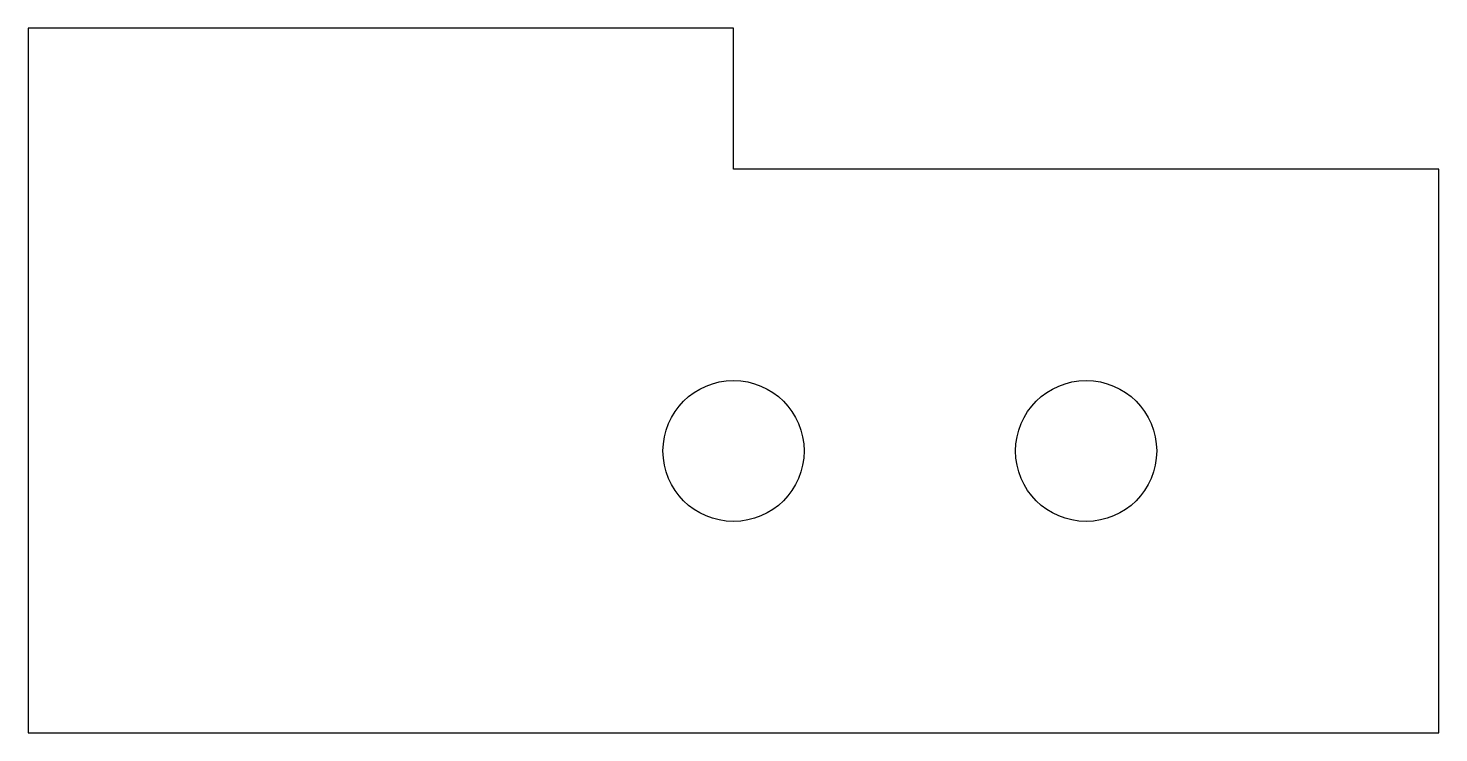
# Model space of a CAD drawing. Header units: millimetres. Extents: x 5.1 to 55.1, y -25 to 0.
import ezdxf

# ---------------------------------------------------------------- set-up
doc = ezdxf.new("R2010")
doc.units = ezdxf.units.MM
doc.layers.get('0').update_dxf_attribs({"linetype": 'CONTINUOUS'})

msp = doc.modelspace()

# ---------------------------------------------------------------- linework, layer by layer
msp.add_lwpolyline([(30.08, -5), (30.08, 0), (5.08, 0), (5.08, -25), (55.08, -25), (55.08, -5)], close=True)
for centre in [(30.08, -15), (42.58, -15)]:
    msp.add_circle(centre, 2.5)

doc.saveas('drawing.dxf')
